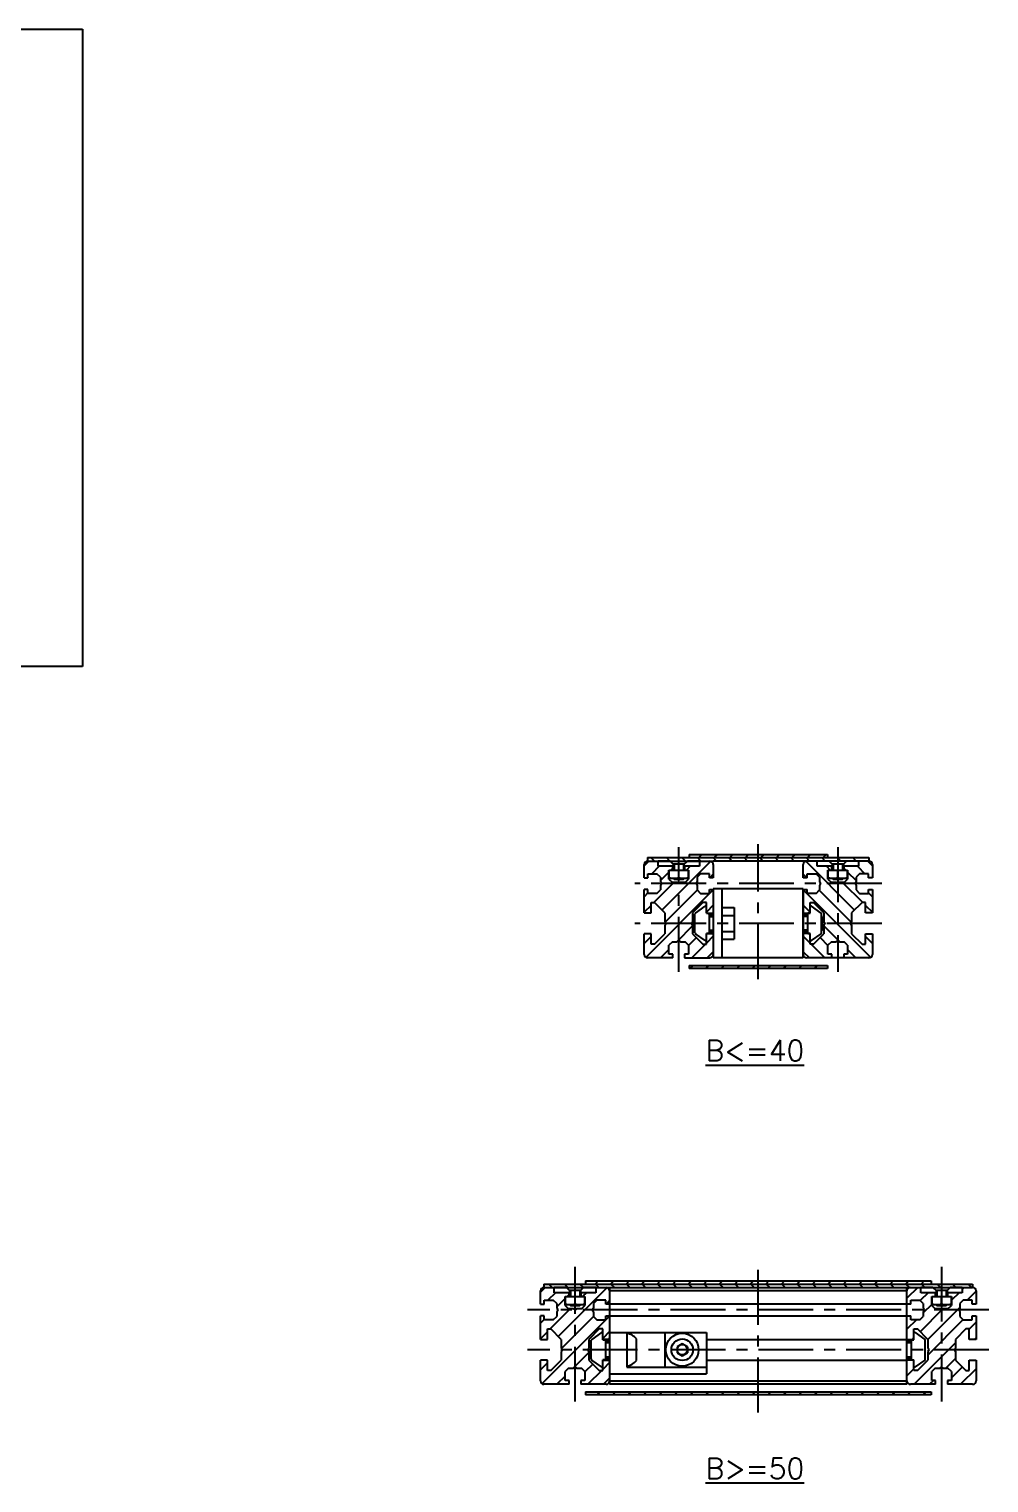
# Model space of a CAD drawing. Extents: x 0 to 1797, y -8 to 948.
# Drawn here: x 1376.6 to 1654.2, y 105.5 to 526 of the extents above; entities that cross this region are included whole.
import ezdxf

# ---------------------------------------------------------------- set-up
doc = ezdxf.new("R2010")
doc.units = 0
doc.header["$LTSCALE"] = 0.5
doc.linetypes.add('CENTER', pattern=[50.8, 31.75, -6.35, 6.35, -6.35])
for name, color, linetype in [('MSM_CENTER', 1, 'CENTER'), ('MSM_CONTINUOUS', 7, 'CONTINUOUS'), ('MSM_NARROW', 5, 'CONTINUOUS'), ('MSM_PART_NUMBER', 7, 'CONTINUOUS')]:
    doc.layers.add(name, color=color, linetype=linetype)
doc.styles.get("Standard").update_dxf_attribs({"font": 'txt.shx', "height": 3, "bigfont": 'bigfont.shx'})

msp = doc.modelspace()

# ---------------------------------------------------------------- linework, layer by layer
at = {"layer": 'MSM_CENTER'}
for p, q in [((1587.46, 251.17), (1587.46, 290.22)), ((1564.46, 253.32), (1564.46, 289.32)), ((1610.46, 289.32), (1610.46, 253.32)), ((1623.16, 278.82), (1551.76, 278.82)), ((1623.16, 267.32), (1551.76, 267.32)), ((1587.46, 125.85), (1587.46, 168.9)), ((1534.46, 129), (1534.46, 168)), ((1640.46, 168), (1640.46, 129)), ((1654.16, 155.5), (1520.76, 155.5)), ((1654.16, 144), (1520.76, 144))]:
    msp.add_line(p, q, dxfattribs=at)
at = {"layer": 'MSM_CONTINUOUS'}
for p, q in [((1555.46, 286.32), (1619.46, 286.32)), ((1555.46, 286.32), (1555.46, 285.32)), ((1567.46, 287.22), (1607.46, 287.22)), ((1567.46, 287.22), (1567.46, 286.32)), ((1607.46, 287.22), (1607.46, 286.32)), ((1619.46, 286.32), (1619.46, 285.32)), ((1554.46, 280.52), (1554.46, 284.32)), ((1555.46, 285.32), (1574.46, 285.32)), ((1558.46, 283.82), (1558.46, 285.32)), ((1561.96, 285.32), (1558.46, 285.32)), ((1562.76, 283.82), (1558.46, 283.82)), ((1561.61, 282.72), (1567.31, 282.72)), ((1561.61, 280.12), (1561.61, 282.72)), ((1561.71, 280.32), (1561.71, 282.72)), ((1561.96, 285.32), (1562.86, 284.42)), ((1562.76, 282.72), (1562.76, 283.82)), ((1562.86, 284.42), (1562.86, 282.72)), ((1566.06, 284.42), (1562.86, 284.42)), ((1564.46, 280.57), (1564.46, 282.72)), ((1566.06, 284.42), (1566.96, 285.32)), ((1566.06, 282.72), (1566.06, 284.42)), ((1566.16, 283.82), (1566.16, 282.72)), ((1570.46, 283.82), (1566.16, 283.82)), ((1570.46, 285.32), (1566.96, 285.32)), ((1567.21, 282.72), (1567.21, 280.32)), ((1567.31, 282.72), (1567.31, 280.12)), ((1570.46, 285.32), (1570.46, 283.82)), ((1619.46, 285.32), (1574.46, 285.32)), ((1574.46, 284.32), (1574.46, 280.52)), ((1600.46, 280.52), (1600.46, 284.32)), ((1604.46, 283.82), (1604.46, 285.32)), ((1607.96, 285.32), (1604.46, 285.32)), ((1608.76, 283.82), (1604.46, 283.82)), ((1607.61, 280.12), (1607.61, 282.72)), ((1607.61, 282.72), (1613.31, 282.72)), ((1607.71, 280.32), (1607.71, 282.72)), ((1607.96, 285.32), (1608.86, 284.42)), ((1608.76, 282.72), (1608.76, 283.82)), ((1612.06, 284.42), (1608.86, 284.42)), ((1608.86, 284.42), (1608.86, 282.72)), ((1610.46, 280.57), (1610.46, 282.72)), ((1612.06, 284.42), (1612.96, 285.32)), ((1612.06, 284.42), (1612.06, 282.72)), ((1612.16, 283.82), (1612.16, 282.72)), ((1616.46, 283.82), (1612.16, 283.82)), ((1616.46, 285.32), (1612.96, 285.32)), ((1613.21, 282.72), (1613.21, 280.32)), ((1613.31, 282.72), (1613.31, 280.12)), ((1616.46, 285.32), (1616.46, 283.82)), ((1620.46, 284.32), (1620.46, 280.52)), ((1554.46, 280.52), (1555.56, 280.52)), ((1555.56, 281.67), (1558.16, 281.67)), ((1555.56, 280.52), (1555.56, 281.67)), ((1559.16, 280.67), (1558.16, 281.67)), ((1559.16, 280.67), (1559.16, 279.34)), ((1559.16, 279.34), (1559.46, 278.82)), ((1559.46, 278.82), (1559.16, 278.3)), ((1559.16, 278.3), (1559.16, 276.97)), ((1561.61, 280.12), (1562.61, 279.12)), ((1567.21, 280.32), (1561.71, 280.32)), ((1563.94, 279.12), (1562.61, 279.12)), ((1562.91, 280.32), (1563.11, 280.12)), ((1563.11, 280.12), (1565.81, 280.12)), ((1564.46, 278.82), (1563.94, 279.12)), ((1564.98, 279.12), (1564.46, 278.82)), ((1566.31, 279.12), (1564.98, 279.12)), ((1565.81, 280.12), (1566.02, 280.33)), ((1566.31, 279.12), (1567.31, 280.12)), ((1569.76, 279.34), (1569.46, 278.82)), ((1569.46, 278.82), (1569.76, 278.3)), ((1570.76, 281.67), (1569.76, 280.67)), ((1569.76, 280.67), (1569.76, 279.34)), ((1569.76, 278.3), (1569.76, 276.97)), ((1573.36, 281.67), (1570.76, 281.67)), ((1573.36, 280.52), (1573.36, 281.67)), ((1574.46, 280.52), (1573.36, 280.52)), ((1601.56, 280.52), (1600.46, 280.52)), ((1601.56, 281.67), (1604.16, 281.67)), ((1601.56, 280.52), (1601.56, 281.67)), ((1605.16, 280.67), (1604.16, 281.67)), ((1605.16, 280.67), (1605.16, 279.34)), ((1605.16, 279.34), (1605.46, 278.82)), ((1605.46, 278.82), (1605.16, 278.3)), ((1605.16, 278.3), (1605.16, 276.97)), ((1607.61, 280.12), (1608.61, 279.12)), ((1613.21, 280.32), (1607.71, 280.32)), ((1609.94, 279.12), (1608.61, 279.12)), ((1608.91, 280.32), (1609.11, 280.12)), ((1609.11, 280.12), (1611.81, 280.12)), ((1610.46, 278.82), (1609.94, 279.12)), ((1610.98, 279.12), (1610.46, 278.82)), ((1612.31, 279.12), (1610.98, 279.12)), ((1611.81, 280.12), (1612.02, 280.33)), ((1612.31, 279.12), (1613.31, 280.12)), ((1615.76, 279.34), (1615.46, 278.82)), ((1615.46, 278.82), (1615.76, 278.3)), ((1616.76, 281.67), (1615.76, 280.67)), ((1615.76, 280.67), (1615.76, 279.34)), ((1615.76, 278.3), (1615.76, 276.97)), ((1619.36, 281.67), (1616.76, 281.67)), ((1619.36, 280.52), (1619.36, 281.67)), ((1620.46, 280.52), (1619.36, 280.52)), ((1554.46, 270.32), (1554.46, 277.12)), ((1555.56, 277.12), (1554.46, 277.12)), ((1555.56, 275.97), (1555.56, 277.12)), ((1558.16, 275.97), (1555.56, 275.97)), ((1556.46, 273.32), (1557.46, 273.32)), ((1556.46, 270.32), (1556.46, 273.32)), ((1560.46, 270.32), (1557.46, 273.32)), ((1558.16, 275.97), (1559.16, 276.97)), ((1571.46, 273.32), (1568.46, 270.32)), ((1569.76, 276.97), (1570.76, 275.97)), ((1570.76, 275.97), (1573.36, 275.97)), ((1572.46, 273.32), (1571.46, 273.32)), ((1572.46, 270.22), (1572.46, 273.32)), ((1573.36, 275.97), (1573.36, 277.12)), ((1573.36, 277.12), (1574.46, 277.12)), ((1600.46, 277.32), (1574.46, 277.32)), ((1574.46, 277.32), (1574.46, 257.32)), ((1576.96, 277.32), (1576.96, 257.32)), ((1600.46, 277.32), (1600.46, 257.32)), ((1600.46, 277.12), (1601.56, 277.12)), ((1600.46, 257.32), (1600.46, 277.12)), ((1601.56, 275.97), (1601.56, 277.12)), ((1604.16, 275.97), (1601.56, 275.97)), ((1602.46, 273.32), (1603.46, 273.32)), ((1602.46, 270.22), (1602.46, 273.32)), ((1606.46, 270.32), (1603.46, 273.32)), ((1604.16, 275.97), (1605.16, 276.97)), ((1605.16, 277.45), (1605.15, 277.45)), ((1617.46, 273.32), (1614.46, 270.32)), ((1615.76, 276.97), (1616.76, 275.97)), ((1616.76, 275.97), (1619.36, 275.97)), ((1618.46, 273.32), (1617.46, 273.32)), ((1618.46, 270.32), (1618.46, 273.32)), ((1619.36, 275.97), (1619.36, 277.12)), ((1619.36, 277.12), (1620.46, 277.12)), ((1620.46, 277.12), (1620.46, 270.32)), ((1554.46, 270.32), (1556.46, 270.32)), ((1556.46, 270.42), (1556.46, 271.62)), ((1556.46, 270.42), (1556.46, 270.42)), ((1560.46, 270.32), (1560.46, 267.84)), ((1568.46, 270.32), (1568.46, 267.84)), ((1568.96, 269.33), (1569.16, 269.53)), ((1568.96, 269.33), (1568.96, 265.31)), ((1569.16, 264.58), (1569.16, 270.06)), ((1569.29, 270.31), (1572.1, 272.28)), ((1572.46, 270.27), (1574.46, 270.27)), ((1572.46, 270.22), (1573.06, 270.22)), ((1573.26, 270.02), (1573.26, 264.62)), ((1574.46, 269.82), (1573.26, 269.82)), ((1576.96, 271.94), (1580.46, 271.94)), ((1576.96, 269.63), (1580.46, 269.63)), ((1580.46, 271.94), (1580.46, 262.7)), ((1600.46, 270.27), (1602.46, 270.27)), ((1600.46, 269.82), (1601.66, 269.82)), ((1601.66, 270.02), (1601.66, 264.62)), ((1602.46, 270.22), (1601.86, 270.22)), ((1605.63, 270.31), (1602.82, 272.28)), ((1605.76, 264.58), (1605.76, 270.06)), ((1605.96, 269.33), (1605.76, 269.53)), ((1605.96, 269.33), (1605.96, 265.31)), ((1606.46, 270.32), (1606.46, 267.84)), ((1614.46, 270.32), (1614.46, 267.84)), ((1618.46, 270.42), (1618.46, 271.62)), ((1618.46, 270.42), (1618.46, 270.42)), ((1620.46, 270.32), (1618.46, 270.32)), ((1560.46, 267.84), (1560.76, 267.32)), ((1560.76, 267.32), (1560.46, 266.8)), ((1560.46, 266.8), (1560.46, 264.32)), ((1568.46, 267.84), (1568.16, 267.32)), ((1568.16, 267.32), (1568.46, 266.8)), ((1568.46, 266.8), (1568.46, 264.32)), ((1568.96, 265.31), (1569.16, 265.11)), ((1576.96, 265.01), (1580.46, 265.01)), ((1605.96, 265.31), (1605.76, 265.11)), ((1606.46, 267.84), (1606.76, 267.32)), ((1606.76, 267.32), (1606.46, 266.8)), ((1606.46, 266.8), (1606.46, 264.32)), ((1614.46, 267.84), (1614.16, 267.32)), ((1614.16, 267.32), (1614.46, 266.8)), ((1614.46, 266.8), (1614.46, 264.32)), ((1554.46, 258.32), (1554.46, 264.32)), ((1556.46, 264.32), (1554.46, 264.32)), ((1556.46, 261.32), (1556.46, 264.32)), ((1557.46, 261.32), (1556.46, 261.32)), ((1557.46, 261.32), (1560.46, 264.32)), ((1562.61, 262.02), (1561.61, 261.02)), ((1561.61, 258.42), (1561.61, 261.02)), ((1562.61, 262.02), (1563.94, 262.02)), ((1563.94, 262.02), (1564.46, 262.32)), ((1564.46, 262.32), (1564.98, 262.02)), ((1564.98, 262.02), (1566.31, 262.02)), ((1567.31, 261.02), (1566.31, 262.02)), ((1567.31, 261.02), (1567.31, 258.42)), ((1568.46, 264.32), (1571.46, 261.32)), ((1572.1, 262.36), (1569.29, 264.33)), ((1571.46, 261.32), (1572.46, 261.32)), ((1572.46, 261.32), (1572.46, 264.42)), ((1573.06, 264.42), (1572.46, 264.42)), ((1572.46, 264.37), (1574.46, 264.37)), ((1573.26, 264.82), (1574.46, 264.82)), ((1576.96, 262.7), (1580.46, 262.7)), ((1601.66, 264.82), (1600.46, 264.82)), ((1602.46, 264.37), (1600.46, 264.37)), ((1601.86, 264.42), (1602.46, 264.42)), ((1602.46, 261.32), (1602.46, 264.42)), ((1603.46, 261.32), (1602.46, 261.32)), ((1602.82, 262.36), (1605.63, 264.33)), ((1603.46, 261.32), (1606.46, 264.32)), ((1608.61, 262.02), (1607.61, 261.02)), ((1607.61, 258.42), (1607.61, 261.02)), ((1608.61, 262.02), (1609.94, 262.02)), ((1609.94, 262.02), (1610.46, 262.32)), ((1610.46, 262.32), (1610.98, 262.02)), ((1610.98, 262.02), (1612.31, 262.02)), ((1613.31, 261.02), (1612.31, 262.02)), ((1613.31, 261.02), (1613.31, 258.42)), ((1614.46, 264.32), (1617.46, 261.32)), ((1617.46, 261.32), (1618.46, 261.32)), ((1618.46, 264.32), (1620.46, 264.32)), ((1618.46, 261.32), (1618.46, 264.32)), ((1618.46, 263.02), (1618.46, 264.22)), ((1620.46, 264.32), (1620.46, 258.32)), ((1562.76, 257.32), (1555.46, 257.32)), ((1562.76, 258.42), (1561.61, 258.42)), ((1562.76, 257.32), (1562.76, 258.42)), ((1567.31, 258.42), (1566.16, 258.42)), ((1566.16, 258.42), (1566.16, 257.32)), ((1566.16, 257.32), (1573.46, 257.32)), ((1600.46, 257.32), (1574.46, 257.32)), ((1619.46, 257.32), (1601.46, 257.32)), ((1608.76, 258.42), (1607.61, 258.42)), ((1608.76, 257.32), (1608.76, 258.42)), ((1613.31, 258.42), (1612.16, 258.42)), ((1612.16, 258.42), (1612.16, 257.32)), ((1567.46, 255.16), (1567.46, 254.26)), ((1567.46, 255.16), (1607.46, 255.16)), ((1607.46, 254.26), (1567.46, 254.26)), ((1607.46, 255.16), (1607.46, 254.26)), ((1524.46, 157.2), (1524.46, 161)), ((1525.46, 163), (1649.46, 163)), ((1525.46, 163), (1525.46, 162)), ((1525.46, 162), (1649.46, 162)), ((1528.46, 160.5), (1528.46, 162)), ((1531.96, 162), (1528.46, 162)), ((1532.76, 160.5), (1528.46, 160.5)), ((1531.96, 162), (1532.86, 161.1)), ((1532.76, 159.4), (1532.76, 160.5)), ((1536.06, 161.1), (1532.86, 161.1)), ((1532.86, 161.1), (1532.86, 159.4)), ((1536.06, 161.1), (1536.96, 162)), ((1536.06, 161.1), (1536.06, 159.4)), ((1536.16, 160.5), (1536.16, 159.4)), ((1540.46, 160.5), (1536.16, 160.5)), ((1540.46, 162), (1536.96, 162)), ((1537.46, 163.9), (1637.46, 163.9)), ((1537.46, 163.9), (1537.46, 163)), ((1540.46, 162), (1540.46, 160.5)), ((1544.46, 162), (1544.46, 134)), ((1630.46, 161), (1544.46, 161)), ((1630.46, 134), (1630.46, 162)), ((1634.46, 160.5), (1634.46, 162)), ((1637.96, 162), (1634.46, 162)), ((1638.76, 160.5), (1634.46, 160.5)), ((1637.46, 163.9), (1637.46, 163)), ((1637.96, 162), (1638.86, 161.1)), ((1638.76, 159.4), (1638.76, 160.5)), ((1642.06, 161.1), (1638.86, 161.1)), ((1638.86, 161.1), (1638.86, 159.4)), ((1642.06, 161.1), (1642.96, 162)), ((1642.06, 161.1), (1642.06, 159.4)), ((1642.16, 160.5), (1642.16, 159.4)), ((1646.46, 160.5), (1642.16, 160.5)), ((1646.46, 162), (1642.96, 162)), ((1646.46, 162), (1646.46, 160.5)), ((1649.46, 163), (1649.46, 162)), ((1650.46, 161), (1650.46, 157.2)), ((1524.46, 157.2), (1525.56, 157.2)), ((1525.56, 158.35), (1528.16, 158.35)), ((1525.56, 157.2), (1525.56, 158.35)), ((1529.16, 157.35), (1528.16, 158.35)), ((1529.16, 157.35), (1529.16, 156.02)), ((1529.16, 156.02), (1529.46, 155.5)), ((1531.61, 159.4), (1537.31, 159.4)), ((1531.61, 156.8), (1531.61, 159.4)), ((1531.61, 156.8), (1532.61, 155.8)), ((1531.71, 157), (1531.71, 159.4)), ((1537.21, 157), (1531.71, 157)), ((1533.94, 155.8), (1532.61, 155.8)), ((1532.91, 157), (1533.11, 156.8)), ((1533.11, 156.8), (1535.81, 156.8)), ((1534.46, 155.5), (1533.94, 155.8)), ((1534.46, 157.25), (1534.46, 159.4)), ((1534.98, 155.8), (1534.46, 155.5)), ((1536.31, 155.8), (1534.98, 155.8)), ((1535.81, 156.8), (1536.02, 157)), ((1536.31, 155.8), (1537.31, 156.8)), ((1537.21, 159.4), (1537.21, 157)), ((1537.31, 159.4), (1537.31, 156.8)), ((1539.76, 156.02), (1539.46, 155.5)), ((1540.76, 158.35), (1539.76, 157.35)), ((1539.76, 157.35), (1539.76, 156.02)), ((1543.36, 158.35), (1540.76, 158.35)), ((1543.36, 157.2), (1543.36, 158.35)), ((1544.46, 157.2), (1543.36, 157.2)), ((1544.46, 157.25), (1630.46, 157.25)), ((1631.56, 157.2), (1630.46, 157.2)), ((1631.56, 158.35), (1634.16, 158.35)), ((1631.56, 157.2), (1631.56, 158.35)), ((1635.16, 157.35), (1634.16, 158.35)), ((1635.16, 157.35), (1635.16, 156.02)), ((1635.16, 156.02), (1635.46, 155.5)), ((1637.61, 159.4), (1643.31, 159.4)), ((1637.61, 156.8), (1637.61, 159.4)), ((1637.61, 156.8), (1638.61, 155.8)), ((1637.71, 157), (1637.71, 159.4)), ((1643.21, 157), (1637.71, 157)), ((1639.94, 155.8), (1638.61, 155.8)), ((1638.91, 157), (1639.11, 156.8)), ((1639.11, 156.8), (1641.81, 156.8)), ((1640.46, 155.5), (1639.94, 155.8)), ((1640.46, 157.25), (1640.46, 159.4)), ((1640.98, 155.8), (1640.46, 155.5)), ((1642.31, 155.8), (1640.98, 155.8)), ((1641.81, 156.8), (1642.02, 157)), ((1642.31, 155.8), (1643.31, 156.8)), ((1643.21, 159.4), (1643.21, 157)), ((1643.31, 159.4), (1643.31, 156.8)), ((1645.76, 156.02), (1645.46, 155.5)), ((1646.76, 158.35), (1645.76, 157.35)), ((1645.76, 157.35), (1645.76, 156.02)), ((1649.36, 158.35), (1646.76, 158.35)), ((1649.36, 157.2), (1649.36, 158.35)), ((1650.46, 157.2), (1649.36, 157.2)), ((1524.46, 147), (1524.46, 153.8)), ((1525.56, 153.8), (1524.46, 153.8)), ((1525.56, 152.65), (1525.56, 153.8)), ((1528.16, 152.65), (1525.56, 152.65)), ((1528.16, 152.65), (1529.16, 153.65)), ((1529.46, 155.5), (1529.16, 154.98)), ((1529.16, 154.98), (1529.16, 153.65)), ((1539.46, 155.5), (1539.76, 154.98)), ((1539.76, 154.98), (1539.76, 153.65)), ((1539.76, 154.13), (1539.77, 154.13)), ((1539.76, 153.65), (1540.76, 152.65)), ((1540.76, 152.65), (1543.36, 152.65)), ((1543.36, 152.65), (1543.36, 153.8)), ((1543.36, 153.8), (1544.46, 153.8)), ((1630.46, 153.75), (1544.46, 153.75)), ((1630.46, 153.8), (1631.56, 153.8)), ((1631.56, 152.65), (1631.56, 153.8)), ((1634.16, 152.65), (1631.56, 152.65)), ((1634.16, 152.65), (1635.16, 153.65)), ((1635.16, 154.13), (1635.15, 154.13)), ((1635.46, 155.5), (1635.16, 154.98)), ((1635.16, 154.98), (1635.16, 153.65)), ((1645.46, 155.5), (1645.76, 154.98)), ((1645.76, 154.98), (1645.76, 153.65)), ((1645.76, 153.65), (1646.76, 152.65)), ((1646.76, 152.65), (1649.36, 152.65)), ((1649.36, 152.65), (1649.36, 153.8)), ((1649.36, 153.8), (1650.46, 153.8)), ((1650.46, 153.8), (1650.46, 147)), ((1526.46, 147), (1526.46, 150)), ((1526.46, 150), (1527.46, 150)), ((1526.46, 147.1), (1526.46, 148.3)), ((1530.46, 147), (1527.46, 150)), ((1541.46, 150), (1538.46, 147)), ((1542.1, 148.96), (1539.29, 146.99)), ((1542.46, 150), (1541.46, 150)), ((1542.46, 146.9), (1542.46, 150)), ((1544.46, 149), (1572.46, 149)), ((1549.46, 149), (1549.46, 139)), ((1560.46, 149), (1560.46, 139)), ((1572.46, 149), (1572.46, 137)), ((1632.46, 150), (1633.46, 150)), ((1632.46, 146.9), (1632.46, 150)), ((1632.82, 148.96), (1635.63, 146.99)), ((1636.46, 147), (1633.46, 150)), ((1647.46, 150), (1644.46, 147)), ((1648.46, 150), (1647.46, 150)), ((1648.46, 147), (1648.46, 150)), ((1648.46, 147.1), (1648.46, 148.3)), ((1524.46, 147), (1526.46, 147)), ((1526.46, 147.1), (1526.46, 147.1)), ((1530.46, 147), (1530.46, 144.52)), ((1530.46, 144.52), (1530.76, 144)), ((1530.76, 144), (1530.46, 143.48)), ((1530.46, 143.48), (1530.46, 141)), ((1538.46, 144.52), (1538.16, 144)), ((1538.16, 144), (1538.46, 143.48)), ((1538.46, 147), (1538.46, 144.52)), ((1538.46, 143.48), (1538.46, 141)), ((1539.16, 141.26), (1539.16, 146.74)), ((1544.46, 147), (1542.46, 147)), ((1542.46, 146.9), (1543.06, 146.9)), ((1543.26, 146.7), (1543.26, 141.3)), ((1544.46, 146.5), (1543.26, 146.5)), ((1552.21, 140.87), (1552.21, 147.12)), ((1565.46, 145.73), (1563.96, 144.87)), ((1563.96, 144.87), (1563.96, 143.13)), ((1563.96, 143.13), (1565.46, 142.27)), ((1566.96, 144.87), (1565.46, 145.73)), ((1565.46, 142.27), (1566.96, 143.13)), ((1566.96, 144.87), (1566.96, 143.13)), ((1572.46, 147), (1632.46, 147)), ((1630.46, 146.5), (1631.66, 146.5)), ((1631.66, 146.7), (1631.66, 141.3)), ((1631.86, 146.9), (1632.46, 146.9)), ((1635.76, 141.26), (1635.76, 146.74)), ((1636.46, 147), (1636.46, 144.52)), ((1636.46, 144.52), (1636.76, 144)), ((1636.46, 144.52), (1636.76, 144)), ((1636.76, 144), (1636.46, 143.48)), ((1636.76, 144), (1636.46, 143.48)), ((1636.46, 143.48), (1636.46, 141)), ((1644.46, 144.52), (1644.16, 144)), ((1644.16, 144), (1644.46, 143.48)), ((1644.46, 147), (1644.46, 144.52)), ((1644.46, 143.48), (1644.46, 141)), ((1648.46, 147.1), (1648.46, 147.1)), ((1650.46, 147), (1648.46, 147)), ((1526.46, 141), (1524.46, 141)), ((1524.46, 135), (1524.46, 141)), ((1526.46, 138), (1526.46, 141)), ((1527.46, 138), (1530.46, 141)), ((1533.94, 138.7), (1534.46, 139)), ((1534.46, 139), (1534.98, 138.7)), ((1538.46, 141), (1541.46, 138)), ((1542.1, 139.04), (1539.29, 141.01)), ((1542.46, 138), (1542.46, 141.1)), ((1543.06, 141.1), (1542.46, 141.1)), ((1542.46, 141), (1544.46, 141)), ((1543.26, 141.5), (1544.46, 141.5)), ((1549.46, 139), (1572.46, 139)), ((1572.46, 141), (1630.46, 141)), ((1631.66, 141.5), (1630.46, 141.5)), ((1630.46, 141.1), (1632.46, 141.1)), ((1631.86, 141.1), (1632.46, 141.1)), ((1632.46, 138), (1632.46, 141.1)), ((1635.63, 141.01), (1632.82, 139.04)), ((1633.46, 138), (1636.46, 141)), ((1639.94, 138.7), (1640.46, 139)), ((1640.46, 139), (1640.98, 138.7)), ((1644.46, 141), (1647.46, 138)), ((1648.46, 141), (1650.46, 141)), ((1648.46, 138), (1648.46, 141)), ((1648.46, 139.7), (1648.46, 140.9)), ((1650.46, 141), (1650.46, 135)), ((1527.46, 138), (1526.46, 138)), ((1532.61, 138.7), (1531.61, 137.7)), ((1531.61, 135.1), (1531.61, 137.7)), ((1532.76, 135.1), (1531.61, 135.1)), ((1532.61, 138.7), (1533.94, 138.7)), ((1532.76, 134), (1532.76, 135.1)), ((1534.98, 138.7), (1536.31, 138.7)), ((1537.31, 135.1), (1536.16, 135.1)), ((1536.16, 135.1), (1536.16, 134)), ((1537.31, 137.7), (1536.31, 138.7)), ((1537.31, 137.7), (1537.31, 135.1)), ((1541.46, 138), (1542.46, 138)), ((1544.46, 137), (1572.46, 137)), ((1544.46, 135), (1544.46, 134.84)), ((1544.46, 135), (1630.46, 135)), ((1633.46, 138), (1632.46, 138)), ((1638.61, 138.7), (1637.61, 137.7)), ((1637.61, 135.1), (1637.61, 137.7)), ((1638.76, 135.1), (1637.61, 135.1)), ((1638.61, 138.7), (1639.94, 138.7)), ((1638.76, 134), (1638.76, 135.1)), ((1640.98, 138.7), (1642.31, 138.7)), ((1642.16, 135.1), (1642.16, 134)), ((1643.31, 135.1), (1642.16, 135.1)), ((1643.31, 137.7), (1642.31, 138.7)), ((1643.31, 137.7), (1643.31, 135.1)), ((1647.46, 138), (1648.46, 138)), ((1532.76, 134), (1525.46, 134)), ((1543.46, 134), (1536.16, 134)), ((1537.46, 131.84), (1637.46, 131.84)), ((1537.46, 131.84), (1537.46, 130.94)), ((1637.46, 130.94), (1537.46, 130.94)), ((1630.46, 134), (1544.46, 134)), ((1638.76, 134), (1631.46, 134)), ((1637.46, 131.84), (1637.46, 130.94)), ((1649.46, 134), (1642.16, 134))]:
    msp.add_line(p, q, dxfattribs=at)
for radius in [4.75, 3.12, 1.5]:
    msp.add_circle((1565.46, 144), radius, dxfattribs=at)
for centre, radius, start, end in [((1555.46, 284.32), 1, 90, 180), ((1573.46, 284.32), 1, 0, 90), ((1601.46, 284.32), 1, 90, 180), ((1619.46, 284.32), 1, 0, 90), ((1563.09, 284.23), 3.91, 249.4278, 290.5722), ((1565.84, 284.29), 3.97, 249.7438, 290.2562), ((1609.09, 284.23), 3.91, 249.4278, 290.5722), ((1611.84, 284.29), 3.97, 249.7438, 290.2562), ((1569.46, 270.06), 0.3, 124.992, 180), ((1572.23, 272.09), 0.228, 0.0002, 124.9919), ((1573.06, 270.02), 0.2, 0, 90), ((1601.86, 270.02), 0.2, 90, 180), ((1602.69, 272.09), 0.228, 55.0081, 179.9998), ((1605.46, 270.06), 0.3, 360, 55.008), ((1569.46, 264.58), 0.3, 180, 235.008), ((1572.23, 262.55), 0.228, 235.0081, 359.9998), ((1573.06, 264.62), 0.2, 270, 0), ((1601.86, 264.62), 0.2, 180, 270), ((1602.69, 262.55), 0.228, 180.0002, 304.9919), ((1605.46, 264.58), 0.3, 304.992, 0), ((1555.46, 258.32), 1, 180, 270), ((1573.46, 258.32), 1, 270, 0), ((1601.46, 258.32), 1, 180, 270), ((1619.46, 258.32), 1, 270, 0), ((1525.46, 161), 1, 90, 180), ((1543.46, 161), 1, 0, 90), ((1631.46, 161), 1, 90, 180), ((1649.46, 161), 1, 0, 90), ((1533.09, 160.91), 3.91, 249.4278, 290.5722), ((1535.84, 160.97), 3.97, 249.7438, 290.2562), ((1639.09, 160.91), 3.91, 249.4278, 290.5722), ((1641.84, 160.97), 3.97, 249.7438, 290.2562), ((1542.23, 148.77), 0.228, 0.0002, 124.9919), ((1544.16, 147.3), 0.3, 270, 0), ((1548.56, 144.09), 4.75, 39.7731, 79.0684), ((1632.69, 148.77), 0.228, 55.0081, 179.9998), ((1539.46, 146.74), 0.3, 124.992, 180), ((1543.06, 146.7), 0.2, 0, 90), ((1631.86, 146.7), 0.2, 90, 180), ((1635.46, 146.74), 0.3, 360, 55.008), ((1539.46, 141.26), 0.3, 180, 235.008), ((1542.23, 139.23), 0.228, 235.0081, 359.9998), ((1543.06, 141.3), 0.2, 270, 360), ((1544.16, 140.7), 0.3, 0, 90), ((1548.56, 143.91), 4.75, 280.9316, 320.2269), ((1631.86, 141.3), 0.2, 180, 270), ((1632.69, 139.23), 0.228, 180.0002, 304.9919), ((1635.46, 141.26), 0.3, 304.992, 0), ((1525.46, 135), 1, 180, 270), ((1543.46, 135), 1, 270, 0), ((1631.46, 135), 1, 180, 270), ((1649.46, 135), 1, 270, 0)]:
    msp.add_arc(centre, radius, start, end, dxfattribs=at)
at = {"layer": 'MSM_NARROW'}
for p, q in [((1219.04, 525.96), (1392.06, 525.96)), ((1392.06, 525.96), (1392.06, 341.58)), ((1392.06, 341.58), (1219.04, 341.58)), ((1557.41, 285.32), (1556.41, 286.32)), ((1561.9, 285.32), (1560.9, 286.32)), ((1566.39, 285.32), (1565.39, 286.32)), ((1570.88, 285.32), (1569.88, 286.32)), ((1571.16, 287.22), (1570.26, 286.32)), ((1575.37, 285.32), (1574.37, 286.32)), ((1575.65, 287.22), (1574.75, 286.32)), ((1579.87, 285.32), (1578.86, 286.32)), ((1580.14, 287.22), (1579.24, 286.32)), ((1584.36, 285.32), (1583.36, 286.32)), ((1584.63, 287.22), (1583.73, 286.32)), ((1588.85, 285.32), (1587.85, 286.32)), ((1589.12, 287.22), (1588.22, 286.32)), ((1593.34, 285.32), (1592.34, 286.32)), ((1593.61, 287.22), (1592.71, 286.32)), ((1597.83, 285.32), (1596.83, 286.32)), ((1598.1, 287.22), (1597.2, 286.32)), ((1602.32, 285.32), (1601.32, 286.32)), ((1602.59, 287.22), (1601.69, 286.32)), ((1606.81, 285.32), (1605.81, 286.32)), ((1607.08, 287.22), (1606.18, 286.32)), ((1610.46, 286.16), (1610.3, 286.32)), ((1611.3, 285.32), (1610.46, 286.16)), ((1615.79, 285.32), (1614.79, 286.32)), ((1619.46, 286.14), (1619.28, 286.32)), ((1555.79, 285.32), (1554.46, 283.99)), ((1558.78, 283.82), (1556.63, 281.67)), ((1561.61, 282.16), (1559.16, 279.71)), ((1573.72, 285.28), (1559.61, 271.18)), ((1562.76, 283.31), (1562.17, 282.72)), ((1563.11, 284.42), (1563.11, 282.72)), ((1565.81, 284.42), (1565.81, 282.72)), ((1567.76, 283.82), (1566.66, 282.72)), ((1601.21, 285.28), (1615.32, 271.18)), ((1607.16, 283.82), (1608.26, 282.72)), ((1609.11, 284.42), (1609.11, 282.72)), ((1611.81, 284.42), (1611.81, 282.72)), ((1612.16, 283.31), (1612.75, 282.72)), ((1613.31, 282.16), (1615.76, 279.71)), ((1616.14, 283.82), (1618.29, 281.67)), ((1619.13, 285.32), (1620.46, 283.99)), ((1555.56, 280.6), (1555.48, 280.52)), ((1563.06, 279.12), (1557.26, 273.32)), ((1563.11, 280.12), (1563.11, 280.32)), ((1565.81, 280.12), (1565.81, 280.32)), ((1574.46, 281.54), (1573.44, 280.52)), ((1600.46, 281.54), (1601.48, 280.52)), ((1609.11, 280.12), (1609.11, 280.32)), ((1611.81, 280.12), (1611.81, 280.32)), ((1611.86, 279.12), (1617.66, 273.32)), ((1619.36, 280.6), (1619.44, 280.52)), ((1555.56, 276.11), (1554.46, 275.01)), ((1574.46, 277.05), (1554.9, 257.49)), ((1569.83, 276.91), (1560.57, 267.65)), ((1600.46, 277.05), (1620.02, 257.49)), ((1605.1, 276.91), (1614.35, 267.65)), ((1619.36, 276.11), (1620.46, 275.01)), ((1556.46, 272.52), (1554.46, 270.52)), ((1568.96, 269.33), (1569.16, 269.33)), ((1574.46, 272.56), (1572.46, 270.56)), ((1573.26, 269.33), (1574.46, 269.33)), ((1600.46, 272.56), (1602.46, 270.56)), ((1601.66, 269.33), (1600.46, 269.33)), ((1605.96, 269.33), (1605.76, 269.33)), ((1618.46, 272.52), (1620.46, 270.52)), ((1568.46, 266.56), (1563.92, 262.02)), ((1568.96, 265.31), (1569.16, 265.31)), ((1573.26, 265.31), (1574.46, 265.31)), ((1601.66, 265.31), (1600.46, 265.31)), ((1605.96, 265.31), (1605.76, 265.31)), ((1606.46, 266.56), (1611, 262.02)), ((1556.46, 263.54), (1554.46, 261.54)), ((1569.59, 263.19), (1567.31, 260.92)), ((1572.2, 261.32), (1568.2, 257.32)), ((1574.46, 263.58), (1572.46, 261.58)), ((1600.46, 263.58), (1602.46, 261.58)), ((1602.72, 261.32), (1606.72, 257.32)), ((1605.33, 263.19), (1607.61, 260.92)), ((1618.46, 263.54), (1620.46, 261.54)), ((1561.61, 259.71), (1559.22, 257.32)), ((1574.46, 259.09), (1572.69, 257.32)), ((1600.46, 259.09), (1602.23, 257.32)), ((1613.31, 259.71), (1615.7, 257.32)), ((1568.63, 255.16), (1567.73, 254.26)), ((1573.12, 255.16), (1572.22, 254.26)), ((1577.61, 255.16), (1576.71, 254.26)), ((1582.11, 255.16), (1581.21, 254.26)), ((1586.6, 255.16), (1585.7, 254.26)), ((1591.09, 255.16), (1590.19, 254.26)), ((1595.58, 255.16), (1594.68, 254.26)), ((1600.07, 255.16), (1599.17, 254.26)), ((1604.56, 255.16), (1603.66, 254.26)), ((1525.79, 162), (1524.46, 160.67)), ((1528.78, 160.5), (1526.63, 158.35)), ((1526.9, 163), (1527.9, 162)), ((1543.72, 161.96), (1529.61, 147.85)), ((1531.39, 163), (1532.39, 162)), ((1532.76, 159.99), (1532.17, 159.4)), ((1533.11, 161.1), (1533.11, 159.4)), ((1535.81, 161.1), (1535.81, 159.4)), ((1535.88, 163), (1536.88, 162)), ((1537.76, 160.5), (1536.66, 159.4)), ((1541.16, 163.9), (1540.26, 163)), ((1540.37, 163), (1541.37, 162)), ((1545.65, 163.9), (1544.75, 163)), ((1544.86, 163), (1545.86, 162)), ((1550.14, 163.9), (1549.24, 163)), ((1549.35, 163), (1550.35, 162)), ((1554.63, 163.9), (1553.73, 163)), ((1553.84, 163), (1554.84, 162)), ((1559.12, 163.9), (1558.22, 163)), ((1558.33, 163), (1559.33, 162)), ((1563.61, 163.9), (1562.71, 163)), ((1562.82, 163), (1563.82, 162)), ((1568.1, 163.9), (1567.2, 163)), ((1567.31, 163), (1568.31, 162)), ((1572.59, 163.9), (1571.69, 163)), ((1571.8, 163), (1572.8, 162)), ((1577.08, 163.9), (1576.18, 163)), ((1576.29, 163), (1577.29, 162)), ((1581.57, 163.9), (1580.67, 163)), ((1580.78, 163), (1581.78, 162)), ((1586.06, 163.9), (1585.16, 163)), ((1585.27, 163), (1586.27, 162)), ((1590.55, 163.9), (1589.65, 163)), ((1589.76, 163), (1590.76, 162)), ((1595.04, 163.9), (1594.14, 163)), ((1594.25, 163), (1595.25, 162)), ((1599.53, 163.9), (1598.63, 163)), ((1598.74, 163), (1599.74, 162)), ((1604.02, 163.9), (1603.12, 163)), ((1603.23, 163), (1604.23, 162)), ((1608.51, 163.9), (1607.61, 163)), ((1607.72, 163), (1608.72, 162)), ((1613.01, 163.9), (1612.11, 163)), ((1612.21, 163), (1613.21, 162)), ((1617.5, 163.9), (1616.6, 163)), ((1616.7, 163), (1617.7, 162)), ((1621.99, 163.9), (1621.09, 163)), ((1621.19, 163), (1622.19, 162)), ((1626.48, 163.9), (1625.58, 163)), ((1625.68, 163), (1626.68, 162)), ((1630.97, 163.9), (1630.07, 163)), ((1630.17, 163), (1631.17, 162)), ((1633.56, 162), (1630.46, 158.91)), ((1636.55, 160.5), (1634.28, 158.23)), ((1635.46, 163.9), (1634.56, 163)), ((1634.66, 163), (1635.66, 162)), ((1639.11, 161.1), (1639.11, 159.4)), ((1639.15, 163), (1640.15, 162)), ((1641.81, 161.1), (1641.81, 159.4)), ((1645.53, 160.5), (1643.31, 158.29)), ((1643.64, 163), (1644.64, 162)), ((1647.03, 162), (1646.46, 161.44)), ((1650.46, 160.94), (1647.87, 158.35)), ((1648.13, 163), (1649.13, 162)), ((1525.56, 157.28), (1525.48, 157.2)), ((1533.06, 155.8), (1527.26, 150)), ((1531.61, 158.84), (1529.16, 156.39)), ((1533.11, 156.8), (1533.11, 157)), ((1535.81, 156.8), (1535.81, 157)), ((1544.46, 158.22), (1543.44, 157.2)), ((1640.61, 155.59), (1634.24, 149.22)), ((1637.61, 157.08), (1635.16, 154.63)), ((1645.76, 156.24), (1636.46, 146.94)), ((1639.11, 156.8), (1639.11, 157)), ((1641.81, 156.8), (1641.81, 157)), ((1525.56, 152.79), (1524.46, 151.69)), ((1544.46, 153.73), (1524.9, 134.17)), ((1539.83, 153.58), (1530.57, 144.33)), ((1633.19, 152.65), (1630.46, 149.93)), ((1646.71, 152.7), (1636.46, 142.45)), ((1650.46, 151.96), (1648.46, 149.96)), ((1526.46, 149.2), (1524.46, 147.2)), ((1544.46, 149.24), (1542.46, 147.24)), ((1632.46, 147.44), (1632.03, 147)), ((1650.46, 147.47), (1649.99, 147)), ((1538.46, 143.24), (1533.92, 138.7)), ((1543.26, 146.06), (1544.46, 146.06)), ((1630.46, 146.06), (1631.66, 146.06)), ((1644.46, 145.96), (1632.5, 134)), ((1526.46, 140.22), (1524.46, 138.22)), ((1539.59, 139.87), (1537.31, 137.6)), ((1544.46, 140.26), (1542.46, 138.26)), ((1543.26, 141.94), (1544.46, 141.94)), ((1630.46, 141.94), (1631.66, 141.94)), ((1630.61, 141.1), (1630.46, 140.94)), ((1644.46, 141.47), (1641.69, 138.7)), ((1646.47, 138.99), (1643.31, 135.83)), ((1648.48, 141), (1648.46, 140.98)), ((1531.61, 136.39), (1529.22, 134)), ((1542.2, 138), (1538.2, 134)), ((1544.46, 135.77), (1542.69, 134)), ((1632.46, 138.45), (1630.46, 136.45)), ((1638.09, 135.1), (1636.99, 134)), ((1642.58, 135.1), (1642.16, 134.68)), ((1650.46, 138.49), (1645.97, 134)), ((1541.69, 131.84), (1540.79, 130.94)), ((1546.18, 131.84), (1545.28, 130.94)), ((1550.67, 131.84), (1549.77, 130.94)), ((1555.16, 131.84), (1554.26, 130.94)), ((1559.65, 131.84), (1558.75, 130.94)), ((1564.14, 131.84), (1563.24, 130.94)), ((1568.63, 131.84), (1567.73, 130.94)), ((1573.12, 131.84), (1572.22, 130.94)), ((1577.61, 131.84), (1576.71, 130.94)), ((1582.11, 131.84), (1581.21, 130.94)), ((1586.6, 131.84), (1585.7, 130.94)), ((1591.09, 131.84), (1590.19, 130.94)), ((1595.58, 131.84), (1594.68, 130.94)), ((1600.07, 131.84), (1599.17, 130.94)), ((1604.56, 131.84), (1603.66, 130.94)), ((1609.05, 131.84), (1608.15, 130.94)), ((1613.54, 131.84), (1612.64, 130.94)), ((1618.03, 131.84), (1617.13, 130.94)), ((1622.52, 131.84), (1621.62, 130.94)), ((1627.01, 131.84), (1626.11, 130.94)), ((1631.5, 131.84), (1630.6, 130.94)), ((1635.99, 131.84), (1635.09, 130.94))]:
    msp.add_line(p, q, dxfattribs=at)

# ---------------------------------------------------------------- texts
at = {"layer": 'MSM_PART_NUMBER'}
for s, p in [('%%UB<=40', (1572.21, 227.53)), ('%%UB>=50', (1572.21, 106.68))]:
    msp.add_text(s, height=6, dxfattribs=at).set_placement(p)

doc.saveas('drawing.dxf')
